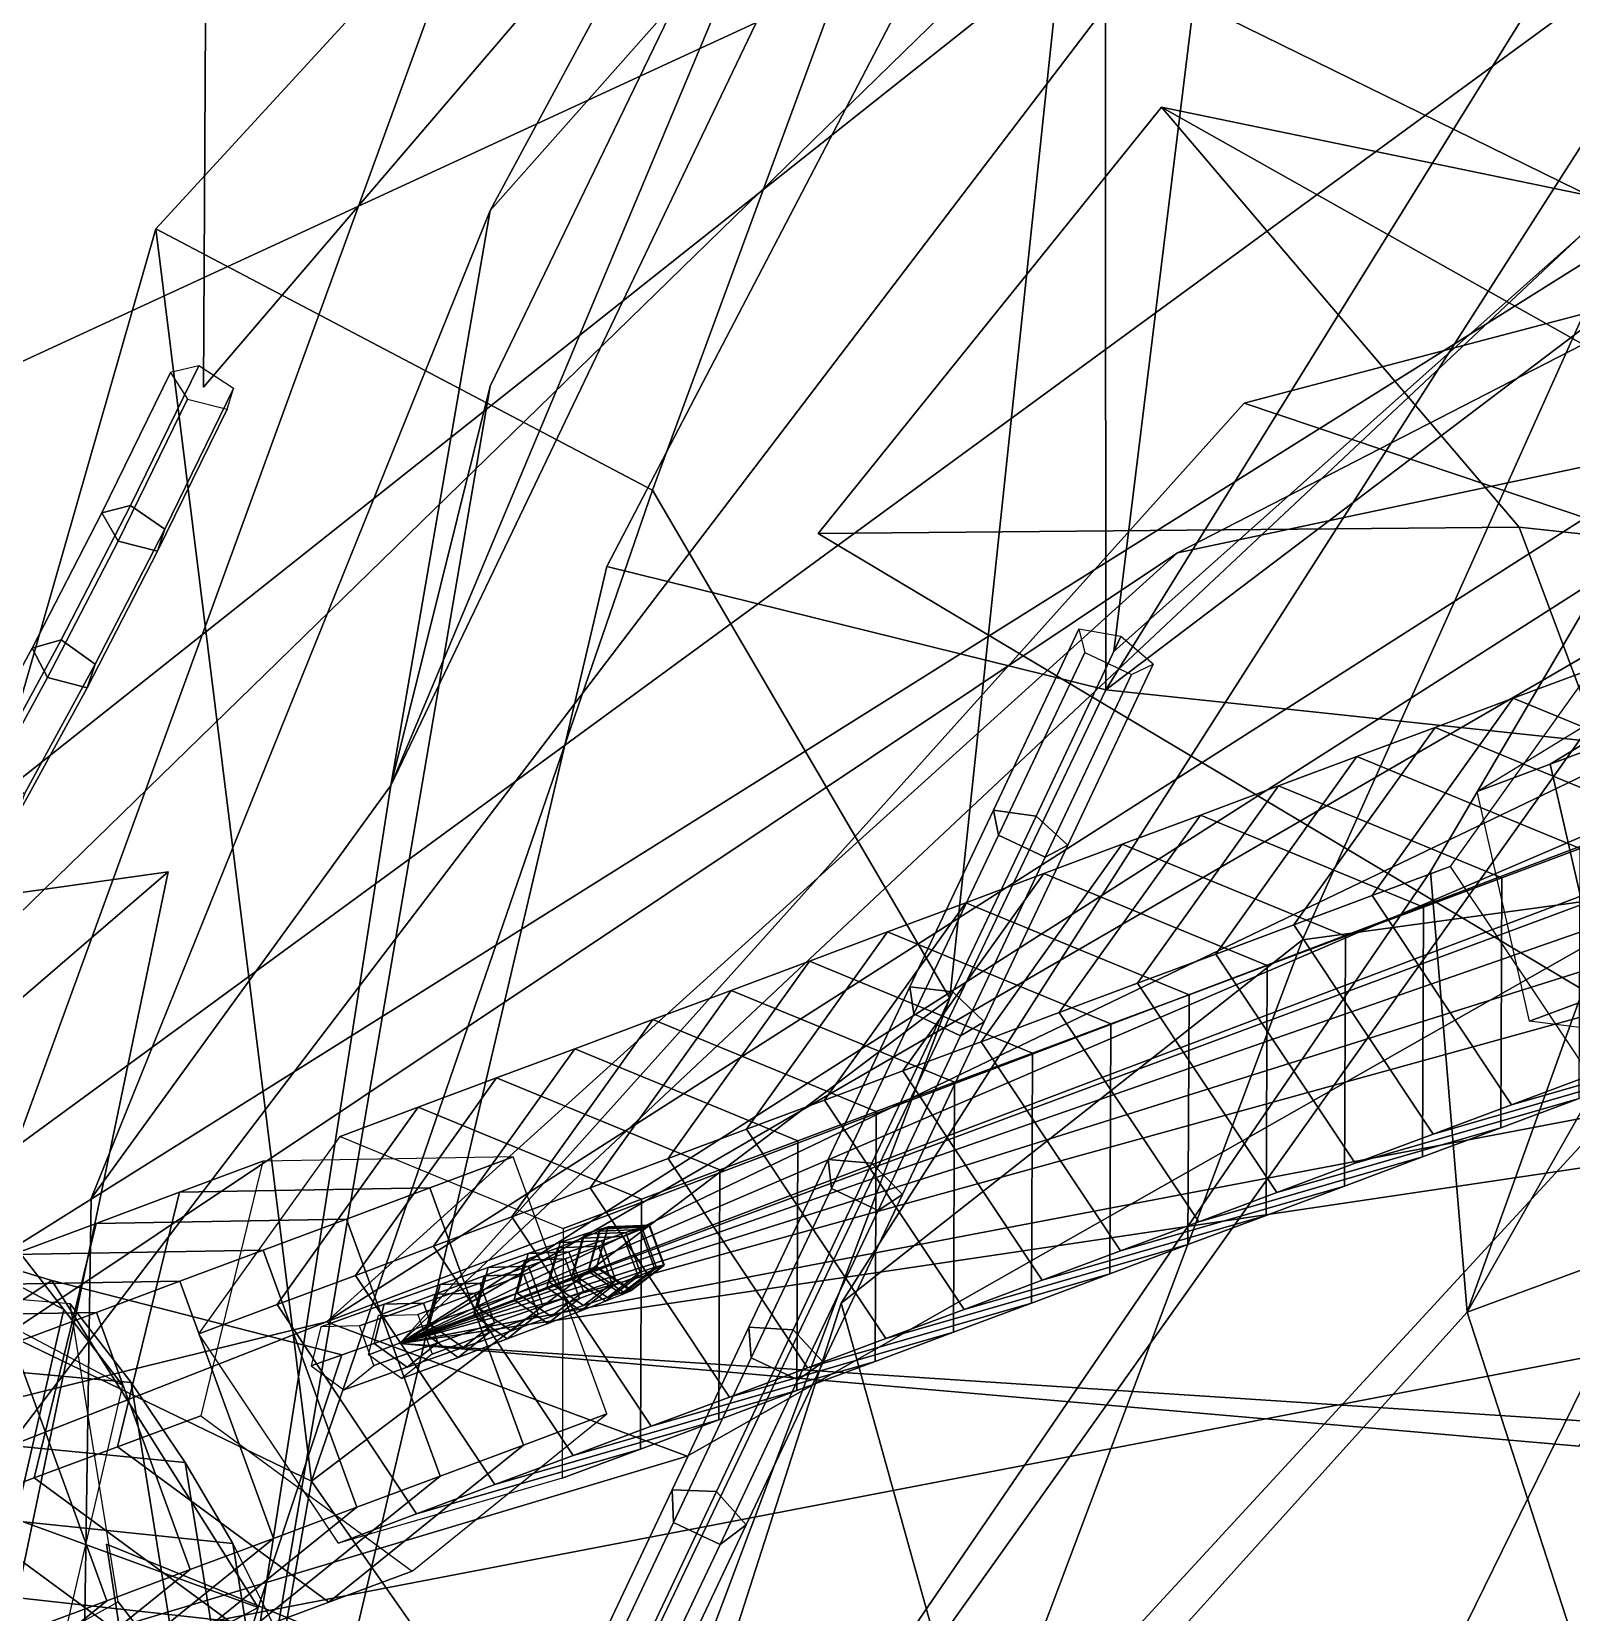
# Model space of a CAD drawing. Header units: metres. Extents: x -366 to 149, y -229 to 234.
# Drawn here: x 3.28 to 16.66, y 18.47 to 32.2 of the extents above; entities that cross this region are included whole.
import ezdxf

# ---------------------------------------------------------------- set-up
doc = ezdxf.new("R2010")
doc.units = ezdxf.units.M

msp = doc.modelspace()

# ---------------------------------------------------------------- linework, layer by layer
at = {"layer": 'coral-li_Intrnd', "color": 3}
for points in [[(18.09683, 26.8303, 522.4917), (18.7322, 27.06765, 524.113), (17.1114, 26.08007, 524.8927), (16.476, 25.8427, 523.2714)], [(17.4614, 26.593, 520.8704), (18.09683, 26.8303, 522.4917), (16.476, 25.8427, 523.2714), (15.8406, 25.6055, 521.6501)], [(16.1546, 26.4144, 519.3716), (16.8341, 26.6681, 521.1053), (15.608, 24.9534, 521.8367), (14.9286, 24.6997, 520.103)], [(18.09429, 25.6153, 518.7283), (18.7737, 25.8691, 520.462), (16.8341, 26.6681, 521.1053), (16.1546, 26.4144, 519.3716)], [(15.4752, 26.1606, 517.6379), (16.1546, 26.4144, 519.3716), (14.9286, 24.6997, 520.103), (14.2491, 24.4459, 518.3693)], [(17.4148, 25.3616, 516.9946), (18.09429, 25.6153, 518.7283), (16.1546, 26.4144, 519.3716), (15.4752, 26.1606, 517.6379)], [(14.7957, 25.9069, 515.9042), (15.4752, 26.1606, 517.6379), (14.2491, 24.4459, 518.3693), (13.5696, 24.1922, 516.6356)], [(16.7353, 25.1079, 515.2609), (17.4148, 25.3616, 516.9946), (15.4752, 26.1606, 517.6379), (14.7957, 25.9069, 515.9042)], [(16.476, 25.8427, 523.2714), (17.1114, 26.08007, 524.8927), (17.5681, 24.08288, 525.006), (16.9327, 23.8456, 523.3848)], [(14.1162, 25.6532, 514.1705), (14.7957, 25.9069, 515.9042), (13.5696, 24.1922, 516.6356), (12.8902, 23.9385, 514.9019)], [(16.05591, 24.8541, 513.5272), (16.7353, 25.1079, 515.2609), (14.7957, 25.9069, 515.9042), (14.1162, 25.6532, 514.1705)], [(15.8406, 25.6055, 521.6501), (16.476, 25.8427, 523.2714), (16.9327, 23.8456, 523.3848), (16.2973, 23.6083, 521.7635)], [(13.4368, 25.3994, 512.4368), (14.1162, 25.6532, 514.1705), (12.8902, 23.9385, 514.9019), (12.2107, 23.6847, 513.1682)], [(15.3764, 24.6004, 511.7935), (16.05591, 24.8541, 513.5272), (14.1162, 25.6532, 514.1705), (13.4368, 25.3994, 512.4368)], [(12.7573, 25.1457, 510.7031), (13.4368, 25.3994, 512.4368), (12.2107, 23.6847, 513.1682), (11.5313, 23.431, 511.4346)], [(14.6969, 24.3467, 510.0599), (15.3764, 24.6004, 511.7935), (13.4368, 25.3994, 512.4368), (12.7573, 25.1457, 510.7031)], [(12.07791, 24.8919, 508.9694), (12.7573, 25.1457, 510.7031), (11.5313, 23.431, 511.4346), (10.8518, 23.1773, 509.7009)], [(14.01752, 24.09298, 508.3262), (14.6969, 24.3467, 510.0599), (12.7573, 25.1457, 510.7031), (12.07791, 24.8919, 508.9694)], [(16.04688, 22.6837, 513.8484), (16.7263, 22.9374, 515.5822), (16.7353, 25.1079, 515.2609), (16.05591, 24.8541, 513.5272)], [(11.3984, 24.6382, 507.2357), (12.07791, 24.8919, 508.9694), (10.8518, 23.1773, 509.7009), (10.1723, 22.9235, 507.9672)], [(13.338, 23.8392, 506.5925), (14.01752, 24.09298, 508.3262), (12.07791, 24.8919, 508.9694), (11.3984, 24.6382, 507.2357)], [(14.9286, 24.6997, 520.103), (15.608, 24.9534, 521.8367), (16.8194, 23.1359, 521.628), (16.1399, 22.8822, 519.8943)], [(15.3674, 22.4299, 512.1147), (16.04688, 22.6837, 513.8484), (16.05591, 24.8541, 513.5272), (15.3764, 24.6004, 511.7935)], [(10.7189, 24.3845, 505.502), (11.3984, 24.6382, 507.2357), (10.1723, 22.9235, 507.9672), (9.4929, 22.6698, 506.2335)], [(12.6586, 23.5855, 504.8588), (13.338, 23.8392, 506.5925), (11.3984, 24.6382, 507.2357), (10.7189, 24.3845, 505.502)], [(14.2491, 24.4459, 518.3693), (14.9286, 24.6997, 520.103), (16.1399, 22.8822, 519.8943), (15.4605, 22.6285, 518.1606)], [(14.6879, 22.1762, 510.3811), (15.3674, 22.4299, 512.1147), (15.3764, 24.6004, 511.7935), (14.6969, 24.3467, 510.0599)], [(13.5696, 24.1922, 516.6356), (14.2491, 24.4459, 518.3693), (15.4605, 22.6285, 518.1606), (14.781, 22.3747, 516.4269)], [(10.03953, 24.1307, 503.7683), (10.7189, 24.3845, 505.502), (9.4929, 22.6698, 506.2335), (8.8134, 22.4161, 504.4998)], [(11.9791, 23.3317, 503.1251), (12.6586, 23.5855, 504.8588), (10.7189, 24.3845, 505.502), (10.03953, 24.1307, 503.7683)], [(14.0085, 21.9224, 508.6474), (14.6879, 22.1762, 510.3811), (14.6969, 24.3467, 510.0599), (14.01752, 24.09298, 508.3262)], [(12.8902, 23.9385, 514.9019), (13.5696, 24.1922, 516.6356), (14.781, 22.3747, 516.4269), (14.1016, 22.121, 514.6932)], [(9.36, 23.877, 502.0346), (10.03953, 24.1307, 503.7683), (8.8134, 22.4161, 504.4998), (8.134, 22.1623, 502.7661)], [(11.2996, 23.07803, 501.3914), (11.9791, 23.3317, 503.1251), (10.03953, 24.1307, 503.7683), (9.36, 23.877, 502.0346)], [(13.329, 21.6687, 506.9137), (14.0085, 21.9224, 508.6474), (14.01752, 24.09298, 508.3262), (13.338, 23.8392, 506.5925)], [(12.2107, 23.6847, 513.1682), (12.8902, 23.9385, 514.9019), (14.1016, 22.121, 514.6932), (13.4221, 21.8672, 512.9595)], [(8.6806, 23.6233, 500.3009), (9.36, 23.877, 502.0346), (8.134, 22.1623, 502.7661), (7.4545, 21.9086, 501.0323)], [(10.6202, 22.8242, 499.6577), (11.2996, 23.07803, 501.3914), (9.36, 23.877, 502.0346), (8.6806, 23.6233, 500.3009)], [(12.6495, 21.415, 505.18), (13.329, 21.6687, 506.9137), (13.338, 23.8392, 506.5925), (12.6586, 23.5855, 504.8588)], [(16.2973, 23.6083, 521.7635), (16.9327, 23.8456, 523.3848), (18.8739, 23.6009, 522.6598), (18.2385, 23.3636, 521.0385)], [(8.00114, 23.3695, 498.5672), (8.6806, 23.6233, 500.3009), (7.4545, 21.9086, 501.0323), (6.775, 21.6548, 499.2986)], [(9.9407, 22.5705, 497.924), (10.6202, 22.8242, 499.6577), (8.6806, 23.6233, 500.3009), (8.00114, 23.3695, 498.5672)], [(11.5313, 23.431, 511.4346), (12.2107, 23.6847, 513.1682), (13.4221, 21.8672, 512.9595), (12.7426, 21.6135, 511.2258)], [(16.1399, 22.8822, 519.8943), (16.8194, 23.1359, 521.628), (18.7647, 23.6986, 520.7833), (18.08526, 23.4449, 519.0496)], [(11.9701, 21.1612, 503.4463), (12.6495, 21.415, 505.18), (12.6586, 23.5855, 504.8588), (11.9791, 23.3317, 503.1251)], [(7.3216, 23.1158, 496.8335), (8.00114, 23.3695, 498.5672), (6.775, 21.6548, 499.2986), (6.09562, 21.4011, 497.5649)], [(9.2613, 22.3168, 496.1902), (9.9407, 22.5705, 497.924), (8.00114, 23.3695, 498.5672), (7.3216, 23.1158, 496.8335)], [(10.8518, 23.1773, 509.7009), (11.5313, 23.431, 511.4346), (12.7426, 21.6135, 511.2258), (12.06322, 21.3598, 509.4921)], [(15.4605, 22.6285, 518.1606), (16.1399, 22.8822, 519.8943), (18.08526, 23.4449, 519.0496), (17.4058, 23.1911, 517.3159)], [(11.2906, 20.9075, 501.7126), (11.9701, 21.1612, 503.4463), (11.9791, 23.3317, 503.1251), (11.2996, 23.07803, 501.3914)], [(6.6422, 22.8621, 495.0998), (7.3216, 23.1158, 496.8335), (6.09562, 21.4011, 497.5649), (5.4161, 21.1474, 495.8312)], [(8.5818, 22.06308, 494.4565), (9.2613, 22.3168, 496.1902), (7.3216, 23.1158, 496.8335), (6.6422, 22.8621, 495.0998)], [(10.1723, 22.9235, 507.9672), (10.8518, 23.1773, 509.7009), (12.06322, 21.3598, 509.4921), (11.3837, 21.106, 507.7584)], [(10.6112, 20.6538, 499.9789), (11.2906, 20.9075, 501.7126), (11.2996, 23.07803, 501.3914), (10.6202, 22.8242, 499.6577)], [(14.781, 22.3747, 516.4269), (15.4605, 22.6285, 518.1606), (17.4058, 23.1911, 517.3159), (16.7263, 22.9374, 515.5822)], [(3.5643, 21.1038, 246.742), (3.05746, 21.7587, 248.8698), (0.8349, 22.931, 247.9795), (1.3417, 22.2761, 245.8517)], [(14.1016, 22.121, 514.6932), (14.781, 22.3747, 516.4269), (16.7263, 22.9374, 515.5822), (16.04688, 22.6837, 513.8484)], [(5.9627, 22.6083, 493.3661), (6.6422, 22.8621, 495.0998), (5.4161, 21.1474, 495.8312), (4.7367, 20.8936, 494.0975)], [(7.9023, 21.8093, 492.7228), (8.5818, 22.06308, 494.4565), (6.6422, 22.8621, 495.0998), (5.9627, 22.6083, 493.3661)], [(9.4929, 22.6698, 506.2335), (10.1723, 22.9235, 507.9672), (11.3837, 21.106, 507.7584), (10.7043, 20.8523, 506.0247)], [(9.9317, 20.4, 498.2451), (10.6112, 20.6538, 499.9789), (10.6202, 22.8242, 499.6577), (9.9407, 22.5705, 497.924)], [(8.8134, 22.4161, 504.4998), (9.4929, 22.6698, 506.2335), (10.7043, 20.8523, 506.0247), (10.02484, 20.5986, 504.291)], [(13.4221, 21.8672, 512.9595), (14.1016, 22.121, 514.6932), (16.04688, 22.6837, 513.8484), (15.3674, 22.4299, 512.1147)], [(9.2522, 20.1463, 496.5114), (9.9317, 20.4, 498.2451), (9.9407, 22.5705, 497.924), (9.2613, 22.3168, 496.1902)], [(4.5674, 22.1229, 491.8136), (5.2913, 22.3932, 493.6607), (4.7524, 20.1824, 494.1954), (4.02858, 19.912, 492.3484)], [(6.7417, 22.1608, 490.956), (7.4655, 22.4311, 492.803), (5.2913, 22.3932, 493.6607), (4.5674, 22.1229, 491.8136)], [(7.5555, 19.9274, 490.9639), (8.2794, 20.1977, 492.8109), (7.4655, 22.4311, 492.803), (6.7417, 22.1608, 490.956)], [(8.134, 22.1623, 502.7661), (8.8134, 22.4161, 504.4998), (10.02484, 20.5986, 504.291), (9.3453, 20.3448, 502.5573)], [(12.7426, 21.6135, 511.2258), (13.4221, 21.8672, 512.9595), (15.3674, 22.4299, 512.1147), (14.6879, 22.1762, 510.3811)], [(4.07114, 20.4488, 244.6142), (3.5643, 21.1038, 246.742), (1.3417, 22.2761, 245.8517), (1.8485, 21.6211, 243.7239)], [(8.5728, 19.8926, 494.7777), (9.2522, 20.1463, 496.5114), (9.2613, 22.3168, 496.1902), (8.5818, 22.06308, 494.4565)], [(3.8435, 21.8526, 489.9666), (4.5674, 22.1229, 491.8136), (4.02858, 19.912, 492.3484), (3.3047, 19.6417, 490.5013)], [(6.01782, 21.8905, 489.1089), (6.7417, 22.1608, 490.956), (4.5674, 22.1229, 491.8136), (3.8435, 21.8526, 489.9666)], [(6.8316, 19.657, 489.1168), (7.5555, 19.9274, 490.9639), (6.7417, 22.1608, 490.956), (6.01782, 21.8905, 489.1089)], [(7.4545, 21.9086, 501.0323), (8.134, 22.1623, 502.7661), (9.3453, 20.3448, 502.5573), (8.6659, 20.09114, 500.8236)], [(12.06322, 21.3598, 509.4921), (12.7426, 21.6135, 511.2258), (14.6879, 22.1762, 510.3811), (14.0085, 21.9224, 508.6474)], [(7.8933, 19.6388, 493.044), (8.5728, 19.8926, 494.7777), (8.5818, 22.06308, 494.4565), (7.9023, 21.8093, 492.7228)], [(3.1197, 21.5823, 488.1195), (3.8435, 21.8526, 489.9666), (3.3047, 19.6417, 490.5013), (2.5808, 19.3714, 488.6543)], [(5.2939, 21.6201, 487.2619), (6.01782, 21.8905, 489.1089), (3.8435, 21.8526, 489.9666), (3.1197, 21.5823, 488.1195)], [(6.1078, 19.3867, 487.2698), (6.8316, 19.657, 489.1168), (6.01782, 21.8905, 489.1089), (5.2939, 21.6201, 487.2619)], [(6.775, 21.6548, 499.2986), (7.4545, 21.9086, 501.0323), (8.6659, 20.09114, 500.8236), (7.9864, 19.8374, 499.0899)], [(11.3837, 21.106, 507.7584), (12.06322, 21.3598, 509.4921), (14.0085, 21.9224, 508.6474), (13.329, 21.6687, 506.9137)], [(2.9816, 18.5817, 247.3795), (2.4748, 19.2367, 249.5073), (3.05746, 21.7587, 248.8698), (3.5643, 21.1038, 246.742)], [(4.57, 21.3498, 485.4148), (5.2939, 21.6201, 487.2619), (3.1197, 21.5823, 488.1195), (2.3958, 21.3119, 486.2725)], [(5.3839, 19.1164, 485.4227), (6.1078, 19.3867, 487.2698), (5.2939, 21.6201, 487.2619), (4.57, 21.3498, 485.4148)], [(6.09562, 21.4011, 497.5649), (6.775, 21.6548, 499.2986), (7.9864, 19.8374, 499.0899), (7.307, 19.5836, 497.3562)], [(10.7043, 20.8523, 506.0247), (11.3837, 21.106, 507.7584), (13.329, 21.6687, 506.9137), (12.6495, 21.415, 505.18)], [(4.1464, 20.4719, 242.0724), (3.619, 21.1543, 244.2893), (0.9939, 21.3738, 243.5965), (1.508, 20.7098, 241.4391)], [(3.8461, 21.07953, 483.5678), (4.57, 21.3498, 485.4148), (2.3958, 21.3119, 486.2725), (1.6719, 21.04165, 484.4254)], [(4.66, 18.8461, 483.5757), (5.3839, 19.1164, 485.4227), (4.57, 21.3498, 485.4148), (3.8461, 21.07953, 483.5678)], [(5.4161, 21.1474, 495.8312), (6.09562, 21.4011, 497.5649), (7.307, 19.5836, 497.3562), (6.6275, 19.3299, 495.6225)], [(10.02484, 20.5986, 504.291), (10.7043, 20.8523, 506.0247), (12.6495, 21.415, 505.18), (11.9701, 21.1612, 503.4463)], [(4.5617, 17.8839, 242.968), (4.03422, 18.5664, 245.1848), (3.619, 21.1543, 244.2893), (4.1464, 20.4719, 242.0724)], [(4.7367, 20.8936, 494.0975), (5.4161, 21.1474, 495.8312), (6.6275, 19.3299, 495.6225), (5.948, 19.07619, 493.8888)], [(9.3453, 20.3448, 502.5573), (10.02484, 20.5986, 504.291), (11.9701, 21.1612, 503.4463), (11.2906, 20.9075, 501.7126)], [(3.1223, 20.8092, 481.7207), (3.8461, 21.07953, 483.5678), (1.6719, 21.04165, 484.4254), (0.948, 20.7713, 482.5784)], [(3.4885, 17.9268, 245.2517), (2.9816, 18.5817, 247.3795), (3.5643, 21.1038, 246.742), (4.07114, 20.4488, 244.6142)], [(3.9361, 18.5757, 481.7286), (4.66, 18.8461, 483.5757), (3.8461, 21.07953, 483.5678), (3.1223, 20.8092, 481.7207)], [(8.6659, 20.09114, 500.8236), (9.3453, 20.3448, 502.5573), (11.2906, 20.9075, 501.7126), (10.6112, 20.6538, 499.9789)], [(3.2122, 18.3054, 479.8816), (3.9361, 18.5757, 481.7286), (3.1223, 20.8092, 481.7207), (2.3984, 20.5388, 479.8737)], [(4.6175, 19.7773, 239.8466), (4.1464, 20.4719, 242.0724), (1.508, 20.7098, 241.4391), (1.9672, 20.03401, 239.273)], [(7.9864, 19.8374, 499.0899), (8.6659, 20.09114, 500.8236), (10.6112, 20.6538, 499.9789), (9.9317, 20.4, 498.2451)], [(5.0328, 17.1893, 240.7422), (4.5617, 17.8839, 242.968), (4.1464, 20.4719, 242.0724), (4.6175, 19.7773, 239.8466)], [(7.307, 19.5836, 497.3562), (7.9864, 19.8374, 499.0899), (9.9317, 20.4, 498.2451), (9.2522, 20.1463, 496.5114)], [(5.8647, 18.5629, 491.8262), (6.5886, 18.8332, 493.6733), (8.2794, 20.1977, 492.8109), (7.5555, 19.9274, 490.9639)], [(4.02858, 19.912, 492.3484), (4.7524, 20.1824, 494.1954), (6.5886, 18.8332, 493.6733), (5.8647, 18.5629, 491.8262)], [(6.6275, 19.3299, 495.6225), (7.307, 19.5836, 497.3562), (9.2522, 20.1463, 496.5114), (8.5728, 19.8926, 494.7777)], [(5.03198, 19.07097, 237.6133), (4.6175, 19.7773, 239.8466), (1.9672, 20.03401, 239.273), (2.3713, 19.3467, 237.0996)], [(3.3047, 19.6417, 490.5013), (4.02858, 19.912, 492.3484), (5.8647, 18.5629, 491.8262), (5.1408, 18.2926, 489.9792)], [(5.1408, 18.2926, 489.9792), (5.8647, 18.5629, 491.8262), (7.5555, 19.9274, 490.9639), (6.8316, 19.657, 489.1168)], [(5.4472, 16.4829, 238.5088), (5.0328, 17.1893, 240.7422), (4.6175, 19.7773, 239.8466), (5.03198, 19.07097, 237.6133)], [(5.948, 19.07619, 493.8888), (6.6275, 19.3299, 495.6225), (8.5728, 19.8926, 494.7777), (7.8933, 19.6388, 493.044)], [(2.5808, 19.3714, 488.6543), (3.3047, 19.6417, 490.5013), (5.1408, 18.2926, 489.9792), (4.4169, 18.02229, 488.1321)], [(4.4169, 18.02229, 488.1321), (5.1408, 18.2926, 489.9792), (6.8316, 19.657, 489.1168), (6.1078, 19.3867, 487.2698)], [(1.8569, 19.1011, 486.8073), (2.5808, 19.3714, 488.6543), (4.4169, 18.02229, 488.1321), (3.6931, 17.7519, 486.2851)], [(3.6931, 17.7519, 486.2851), (4.4169, 18.02229, 488.1321), (6.1078, 19.3867, 487.2698), (5.3839, 19.1164, 485.4227)], [(5.3894, 18.3533, 235.3737), (5.03198, 19.07097, 237.6133), (2.3713, 19.3467, 237.0996), (2.7199, 18.6485, 234.92)], [(1.133, 18.8307, 484.9602), (1.8569, 19.1011, 486.8073), (3.6931, 17.7519, 486.2851), (2.9692, 17.4816, 484.438)], [(2.9692, 17.4816, 484.438), (3.6931, 17.7519, 486.2851), (5.3839, 19.1164, 485.4227), (4.66, 18.8461, 483.5757)], [(5.8046, 15.7653, 236.2692), (5.4472, 16.4829, 238.5088), (5.03198, 19.07097, 237.6133), (5.3894, 18.3533, 235.3737)], [(2.2453, 17.2113, 482.591), (2.9692, 17.4816, 484.438), (4.66, 18.8461, 483.5757), (3.9361, 18.5757, 481.7286)], [(0.9004, 17.5168, 244.7614), (0.3935, 18.1718, 246.8892), (2.9816, 18.5817, 247.3795), (3.4885, 17.9268, 245.2517)], [(1.5214, 16.9409, 480.744), (2.2453, 17.2113, 482.591), (3.9361, 18.5757, 481.7286), (3.2122, 18.3054, 479.8816)], [(2.1699, 16.5846, 242.8665), (1.6557, 17.2487, 245.0239), (4.03422, 18.5664, 245.1848), (4.5617, 17.8839, 242.968)], [(5.6897, 17.6248, 233.1292), (5.3894, 18.3533, 235.3737), (2.7199, 18.6485, 234.92), (3.01295, 17.9396, 232.7357)]]:
    msp.add_3dface(points, dxfattribs=at)
at = {"layer": 'coral-li_Leaf', "color": 3}
for points in [[(17.01823, 30.68, 230.7336), (18.6209, 34.7385, 230.2398), (13.3791, 32.4639, 231.3834)], [(17.01823, 30.68, 230.7336), (13.3791, 32.4639, 231.3834), (18.6209, 34.7385, 230.2398)], [(7.8015, 32.6578, 484.2058), (4.7968, 32.833, 485.8616), (4.7761, 29.1164, 482.5389)], [(7.8015, 32.6578, 484.2058), (4.7761, 29.1164, 482.5389), (4.7968, 32.833, 485.8616)], [(17.01823, 30.68, 230.7336), (13.3791, 32.4639, 231.3834), (12.685, 26.8203, 229.6085)], [(17.01823, 30.68, 230.7336), (12.685, 26.8203, 229.6085), (13.3791, 32.4639, 231.3834)], [(-0.4799, 22.5474, 520.8789), (1.3263, 19.9458, 524.1475), (3.4581, 21.3577, 521.613)], [(-0.4799, 22.5474, 520.8789), (3.4581, 21.3577, 521.613), (1.3263, 19.9458, 524.1475)], [(3.4581, 21.3577, 521.613), (1.3263, 19.9458, 524.1475), (5.2503, 18.5176, 521.8265)], [(3.4581, 21.3577, 521.613), (5.2503, 18.5176, 521.8265), (1.3263, 19.9458, 524.1475)], [(3.4581, 21.3577, 521.613), (5.2503, 18.5176, 521.8265), (5.979, 20.7119, 517.5249)], [(3.4581, 21.3577, 521.613), (5.979, 20.7119, 517.5249), (5.2503, 18.5176, 521.8265)], [(5.2503, 18.5176, 521.8265), (1.3263, 19.9458, 524.1475), (2.3867, 17.0008, 523.9753)], [(5.2503, 18.5176, 521.8265), (2.3867, 17.0008, 523.9753), (1.3263, 19.9458, 524.1475)], [(8.964, 17.02154, 216.9591), (3.9324, 19.06609, 213.7341), (4.9587, 12.426, 215.1765)], [(8.964, 17.02154, 216.9591), (4.9587, 12.426, 215.1765), (3.9324, 19.06609, 213.7341)], [(2.3867, 17.0008, 523.9753), (4.02413, 14.5052, 521.5168), (5.2503, 18.5176, 521.8265)], [(2.3867, 17.0008, 523.9753), (5.2503, 18.5176, 521.8265), (4.02413, 14.5052, 521.5168)]]:
    msp.add_3dface(points, dxfattribs=at)
at = {"layer": 'coral-li_Mrstm', "color": 3}
for points in [[(1.1791, 30.8131, 491.4109), (8.8352, 48.7306, 519.4472), (1.4807, 35.8318, 490.452)], [(1.1791, 30.8131, 491.4109), (1.4807, 35.8318, 490.452), (8.8352, 48.7306, 519.4472)], [(10.5949, 34.4071, 267.6797), (15.9258, 46.7023, 297.3714), (7.2679, 30.6515, 268.6921)], [(10.5949, 34.4071, 267.6797), (7.2679, 30.6515, 268.6921), (15.9258, 46.7023, 297.3714)], [(4.361, 30.4899, 268.7748), (12.9635, 39.8492, 300.4621), (8.6763, 28.2225, 270.3353)], [(4.361, 30.4899, 268.7748), (8.6763, 28.2225, 270.3353), (12.9635, 39.8492, 300.4621)], [(8.6763, 28.2225, 270.3353), (12.9635, 39.8492, 300.4621), (11.2605, 23.8094, 270.547)], [(8.6763, 28.2225, 270.3353), (11.2605, 23.8094, 270.547), (12.9635, 39.8492, 300.4621)], [(13.2377, 27.6773, 487.1439), (35.4451, 39.09365, 510.4288), (17.8272, 28.6492, 485.0968)], [(13.2377, 27.6773, 487.1439), (17.8272, 28.6492, 485.0968), (35.4451, 39.09365, 510.4288)], [(3.3105, 36.266, 282.8004), (0.271, 38.8456, 280.6985), (2.02749, 19.4655, 244.4301)], [(3.3105, 36.266, 282.8004), (2.02749, 19.4655, 244.4301), (0.271, 38.8456, 280.6985)], [(7.2681, 29.1253, 244.1324), (11.7051, 38.3014, 264.5492), (6.4044, 25.656, 247.0327)], [(7.2681, 29.1253, 244.1324), (6.4044, 25.656, 247.0327), (11.7051, 38.3014, 264.5492)], [(11.7051, 38.3014, 264.5492), (10.5949, 34.4071, 267.6797), (6.4044, 25.656, 247.0327)], [(11.7051, 38.3014, 264.5492), (6.4044, 25.656, 247.0327), (10.5949, 34.4071, 267.6797)], [(1.7129, 33.2176, 501.6854), (5.1148, 37.4087, 523.2653), (-0.6019, 29.4776, 502.6676)], [(1.7129, 33.2176, 501.6854), (-0.6019, 29.4776, 502.6676), (5.1148, 37.4087, 523.2653)], [(2.02749, 19.4655, 244.4301), (7.3848, 34.1532, 282.4385), (3.3105, 36.266, 282.8004)], [(2.02749, 19.4655, 244.4301), (3.3105, 36.266, 282.8004), (7.3848, 34.1532, 282.4385)], [(12.6142, 26.4876, 245.6216), (12.6096, 35.857, 265.7969), (8.28, 27.559, 245.0063)], [(12.6142, 26.4876, 245.6216), (8.28, 27.559, 245.0063), (12.6096, 35.857, 265.7969)], [(12.6142, 26.4876, 245.6216), (17.3824, 34.1748, 266.5646), (12.6096, 35.857, 265.7969)], [(12.6142, 26.4876, 245.6216), (12.6096, 35.857, 265.7969), (17.3824, 34.1748, 266.5646)], [(10.3157, 21.1611, 271.2133), (19.02161, 34.7742, 301.2896), (14.3242, 24.3167, 270.7975)], [(10.3157, 21.1611, 271.2133), (14.3242, 24.3167, 270.7975), (19.02161, 34.7742, 301.2896)], [(14.3242, 24.3167, 270.7975), (19.02161, 34.7742, 301.2896), (18.9738, 24.9509, 268.7536)], [(14.3242, 24.3167, 270.7975), (18.9738, 24.9509, 268.7536), (19.02161, 34.7742, 301.2896)], [(-4.4412, 25.8139, 456.0001), (14.1003, 34.3747, 483.3608), (-0.1151, 23.09576, 456.3073)], [(-4.4412, 25.8139, 456.0001), (-0.1151, 23.09576, 456.3073), (14.1003, 34.3747, 483.3608)], [(-0.1151, 23.09576, 456.3073), (14.1003, 34.3747, 483.3608), (1.9459, 18.4266, 455.9196)], [(-0.1151, 23.09576, 456.3073), (1.9459, 18.4266, 455.9196), (14.1003, 34.3747, 483.3608)], [(6.4044, 25.656, 247.0327), (10.5949, 34.4071, 267.6797), (7.2679, 30.6515, 268.6921)], [(6.4044, 25.656, 247.0327), (7.2679, 30.6515, 268.6921), (10.5949, 34.4071, 267.6797)], [(21.283, 30.2529, 531.4777), (20.8648, 34.3058, 529.5516), (6.4827, 20.8101, 493.4254)], [(21.283, 30.2529, 531.4777), (6.4827, 20.8101, 493.4254), (20.8648, 34.3058, 529.5516)], [(22.0222, 33.6123, 264.4778), (17.3824, 34.1748, 266.5646), (12.6142, 26.4876, 245.6216)], [(22.0222, 33.6123, 264.4778), (12.6142, 26.4876, 245.6216), (17.3824, 34.1748, 266.5646)], [(16.6746, 32.4176, 495.9388), (12.4383, 33.569, 496.9581), (-5.09934, 16.485, 463.8727)], [(16.6746, 32.4176, 495.9388), (-5.09934, 16.485, 463.8727), (12.4383, 33.569, 496.9581)], [(16.731, 26.04989, 243.6081), (22.0222, 33.6123, 264.4778), (12.6142, 26.4876, 245.6216)], [(16.731, 26.04989, 243.6081), (12.6142, 26.4876, 245.6216), (22.0222, 33.6123, 264.4778)], [(-5.09934, 16.485, 463.8727), (19.8133, 32.1062, 492.5852), (16.6746, 32.4176, 495.9388)], [(-5.09934, 16.485, 463.8727), (16.6746, 32.4176, 495.9388), (19.8133, 32.1062, 492.5852)], [(15.7551, 21.08171, 247.0896), (19.8028, 32.354, 265.8347), (15.4357, 24.9089, 244.7314)], [(15.7551, 21.08171, 247.0896), (15.4357, 24.9089, 244.7314), (19.8028, 32.354, 265.8347)], [(15.7551, 21.08171, 247.0896), (19.674, 27.9744, 268.4805), (19.8028, 32.354, 265.8347)], [(15.7551, 21.08171, 247.0896), (19.8028, 32.354, 265.8347), (19.674, 27.9744, 268.4805)], [(13.1001, 31.5467, 632.6324), (10.1174, 27.8449, 666.442), (16.2052, 27.9013, 634.4401)], [(13.1001, 31.5467, 632.6324), (16.2052, 27.9013, 634.4401), (10.1174, 27.8449, 666.442)], [(17.5498, 30.6271, 610.2698), (13.1001, 31.5467, 632.6324), (20.3839, 27.4479, 612.0175)], [(17.5498, 30.6271, 610.2698), (20.3839, 27.4479, 612.0175), (13.1001, 31.5467, 632.6324)], [(13.1001, 31.5467, 632.6324), (16.2052, 27.9013, 634.4401), (20.3839, 27.4479, 612.0175)], [(13.1001, 31.5467, 632.6324), (20.3839, 27.4479, 612.0175), (16.2052, 27.9013, 634.4401)], [(6.4044, 25.656, 247.0327), (7.2679, 30.6515, 268.6921), (3.801, 22.07028, 247.8548)], [(6.4044, 25.656, 247.0327), (3.801, 22.07028, 247.8548), (7.2679, 30.6515, 268.6921)], [(1.7833, 21.5115, 247.9547), (4.361, 30.4899, 268.7748), (5.7153, 19.6151, 249.4167)], [(1.7833, 21.5115, 247.9547), (5.7153, 19.6151, 249.4167), (4.361, 30.4899, 268.7748)], [(4.361, 30.4899, 268.7748), (8.6763, 28.2225, 270.3353), (5.7153, 19.6151, 249.4167)], [(4.361, 30.4899, 268.7748), (5.7153, 19.6151, 249.4167), (8.6763, 28.2225, 270.3353)], [(18.08709, 27.5401, 533.1273), (19.4488, 30.4588, 555.1376), (13.8161, 28.9785, 533.0938)], [(18.08709, 27.5401, 533.1273), (13.8161, 28.9785, 533.0938), (19.4488, 30.4588, 555.1376)], [(6.4827, 20.8101, 493.4254), (22.6323, 25.8929, 530.8745), (21.283, 30.2529, 531.4777)], [(6.4827, 20.8101, 493.4254), (21.283, 30.2529, 531.4777), (22.6323, 25.8929, 530.8745)], [(3.5806, 7.5706, 209.3348), (7.2681, 29.1253, 244.1324), (6.4044, 25.656, 247.0327)], [(3.5806, 7.5706, 209.3348), (6.4044, 25.656, 247.0327), (7.2681, 29.1253, 244.1324)], [(18.08709, 27.5401, 533.1273), (13.8161, 28.9785, 533.0938), (6.4827, 20.8101, 493.4254)], [(18.08709, 27.5401, 533.1273), (6.4827, 20.8101, 493.4254), (13.8161, 28.9785, 533.0938)], [(13.2377, 27.6773, 487.1439), (17.8272, 28.6492, 485.0968), (5.845, 20.9982, 467.255)], [(13.2377, 27.6773, 487.1439), (5.845, 20.9982, 467.255), (17.8272, 28.6492, 485.0968)], [(5.845, 20.9982, 467.255), (17.8272, 28.6492, 485.0968), (21.4677, 26.921, 481.9411)], [(5.845, 20.9982, 467.255), (21.4677, 26.921, 481.9411), (17.8272, 28.6492, 485.0968)], [(24.9064, 27.6497, 530.4386), (28.2576, 28.3966, 527.5191), (6.4827, 20.8101, 493.4254)], [(24.9064, 27.6497, 530.4386), (6.4827, 20.8101, 493.4254), (28.2576, 28.3966, 527.5191)], [(5.7153, 19.6151, 249.4167), (8.6763, 28.2225, 270.3353), (11.2605, 23.8094, 270.547)], [(5.7153, 19.6151, 249.4167), (11.2605, 23.8094, 270.547), (8.6763, 28.2225, 270.3353)], [(16.2052, 27.9013, 634.4401), (10.1174, 27.8449, 666.442), (17.9782, 23.1553, 633.7112)], [(16.2052, 27.9013, 634.4401), (17.9782, 23.1553, 633.7112), (10.1174, 27.8449, 666.442)], [(21.1684, 23.07982, 268.5729), (19.674, 27.9744, 268.4805), (15.7551, 21.08171, 247.0896)], [(21.1684, 23.07982, 268.5729), (15.7551, 21.08171, 247.0896), (19.674, 27.9744, 268.4805)], [(20.3839, 27.4479, 612.0175), (16.2052, 27.9013, 634.4401), (17.9782, 23.1553, 633.7112)], [(20.3839, 27.4479, 612.0175), (17.9782, 23.1553, 633.7112), (16.2052, 27.9013, 634.4401)], [(1.7127, 19.9843, 469.0131), (13.2377, 27.6773, 487.1439), (5.845, 20.9982, 467.255)], [(1.7127, 19.9843, 469.0131), (5.845, 20.9982, 467.255), (13.2377, 27.6773, 487.1439)], [(6.4827, 20.8101, 493.4254), (21.3584, 24.9211, 531.5159), (24.9064, 27.6497, 530.4386)], [(6.4827, 20.8101, 493.4254), (24.9064, 27.6497, 530.4386), (21.3584, 24.9211, 531.5159)], [(12.6142, 26.4876, 245.6216), (8.28, 27.559, 245.0063), (3.5806, 7.5706, 209.3348)], [(12.6142, 26.4876, 245.6216), (3.5806, 7.5706, 209.3348), (8.28, 27.559, 245.0063)], [(6.4827, 20.8101, 493.4254), (22.08912, 27.5006, 530.8521), (18.08709, 27.5401, 533.1273)], [(6.4827, 20.8101, 493.4254), (18.08709, 27.5401, 533.1273), (22.08912, 27.5006, 530.8521)], [(6.4827, 20.8101, 493.4254), (20.5075, 27.5367, 531.4666), (19.6723, 23.3233, 533.1231)], [(6.4827, 20.8101, 493.4254), (19.6723, 23.3233, 533.1231), (20.5075, 27.5367, 531.4666)], [(5.845, 20.9982, 467.255), (21.4677, 26.921, 481.9411), (8.9778, 19.8295, 464.2333)], [(5.845, 20.9982, 467.255), (8.9778, 19.8295, 464.2333), (21.4677, 26.921, 481.9411)], [(3.5806, 7.5706, 209.3348), (16.731, 26.04989, 243.6081), (12.6142, 26.4876, 245.6216)], [(3.5806, 7.5706, 209.3348), (12.6142, 26.4876, 245.6216), (16.731, 26.04989, 243.6081)], [(6.4827, 20.8101, 493.4254), (20.05853, 25.9517, 531.8746), (23.8628, 23.3907, 531.4709)], [(6.4827, 20.8101, 493.4254), (23.8628, 23.3907, 531.4709), (20.05853, 25.9517, 531.8746)], [(6.4044, 25.656, 247.0327), (3.801, 22.07028, 247.8548), (3.5806, 7.5706, 209.3348)], [(6.4044, 25.656, 247.0327), (3.5806, 7.5706, 209.3348), (3.801, 22.07028, 247.8548)], [(-4.2297, 23.6816, 527.1694), (4.4687, 24.9072, 560.1621), (0.1371, 21.176, 528.0918)], [(-4.2297, 23.6816, 527.1694), (0.1371, 21.176, 528.0918), (4.4687, 24.9072, 560.1621)], [(0.1371, 21.176, 528.0918), (4.4687, 24.9072, 560.1621), (2.7996, 16.902, 527.1739)], [(0.1371, 21.176, 528.0918), (2.7996, 16.902, 527.1739), (4.4687, 24.9072, 560.1621)], [(15.7551, 21.08171, 247.0896), (15.4357, 24.9089, 244.7314), (3.5806, 7.5706, 209.3348)], [(15.7551, 21.08171, 247.0896), (3.5806, 7.5706, 209.3348), (15.4357, 24.9089, 244.7314)], [(11.5158, 16.8586, 249.4216), (14.3242, 24.3167, 270.7975), (18.9738, 24.9509, 268.7536)], [(11.5158, 16.8586, 249.4216), (18.9738, 24.9509, 268.7536), (14.3242, 24.3167, 270.7975)], [(11.5158, 16.8586, 249.4216), (18.9738, 24.9509, 268.7536), (15.4459, 17.7576, 247.4073)], [(11.5158, 16.8586, 249.4216), (15.4459, 17.7576, 247.4073), (18.9738, 24.9509, 268.7536)], [(10.3157, 21.1611, 271.2133), (14.3242, 24.3167, 270.7975), (11.5158, 16.8586, 249.4216)], [(10.3157, 21.1611, 271.2133), (11.5158, 16.8586, 249.4216), (14.3242, 24.3167, 270.7975)], [(5.7153, 19.6151, 249.4167), (11.2605, 23.8094, 270.547), (8.2966, 15.9212, 249.3611)], [(5.7153, 19.6151, 249.4167), (8.2966, 15.9212, 249.3611), (11.2605, 23.8094, 270.547)], [(23.8628, 23.3907, 531.4709), (25.5998, 19.5593, 529.8541), (6.4827, 20.8101, 493.4254)], [(23.8628, 23.3907, 531.4709), (6.4827, 20.8101, 493.4254), (25.5998, 19.5593, 529.8541)], [(19.6723, 23.3233, 533.1231), (16.7257, 19.9169, 533.2797), (6.4827, 20.8101, 493.4254)], [(19.6723, 23.3233, 533.1231), (6.4827, 20.8101, 493.4254), (16.7257, 19.9169, 533.2797)], [(17.1736, 16.7023, 247.0298), (21.1684, 23.07982, 268.5729), (15.7551, 21.08171, 247.0896)], [(17.1736, 16.7023, 247.0298), (15.7551, 21.08171, 247.0896), (21.1684, 23.07982, 268.5729)], [(21.4038, 17.08793, 496.3289), (20.8447, 21.4695, 495.4343), (-5.09934, 16.485, 463.8727)], [(21.4038, 17.08793, 496.3289), (-5.09934, 16.485, 463.8727), (20.8447, 21.4695, 495.4343)], [(3.5806, 7.5706, 209.3348), (1.7833, 21.5115, 247.9547), (5.7153, 19.6151, 249.4167)], [(3.5806, 7.5706, 209.3348), (5.7153, 19.6151, 249.4167), (1.7833, 21.5115, 247.9547)], [(7.9884, 13.9135, 249.7008), (10.3157, 21.1611, 271.2133), (11.5158, 16.8586, 249.4216)], [(7.9884, 13.9135, 249.7008), (11.5158, 16.8586, 249.4216), (10.3157, 21.1611, 271.2133)], [(3.5806, 7.5706, 209.3348), (17.1736, 16.7023, 247.0298), (15.7551, 21.08171, 247.0896)], [(3.5806, 7.5706, 209.3348), (15.7551, 21.08171, 247.0896), (17.1736, 16.7023, 247.0298)], [(-17.06727, 12.01573, 433.3356), (1.7127, 19.9843, 469.0131), (5.845, 20.9982, 467.255)], [(-17.06727, 12.01573, 433.3356), (5.845, 20.9982, 467.255), (1.7127, 19.9843, 469.0131)], [(5.845, 20.9982, 467.255), (8.9778, 19.8295, 464.2333), (-17.06727, 12.01573, 433.3356)], [(5.845, 20.9982, 467.255), (-17.06727, 12.01573, 433.3356), (8.9778, 19.8295, 464.2333)], [(5.7153, 19.6151, 249.4167), (8.2966, 15.9212, 249.3611), (3.5806, 7.5706, 209.3348)], [(5.7153, 19.6151, 249.4167), (3.5806, 7.5706, 209.3348), (8.2966, 15.9212, 249.3611)]]:
    msp.add_3dface(points, dxfattribs=at)
at = {"layer": 'coral-li_Petiole', "color": 3}
for points in [[(4.1421, 28.08761, 481.4998), (4.7346, 29.3001, 482.2876), (4.49, 29.2446, 482.5568), (3.8935, 28.02412, 481.7635)], [(4.4397, 27.8828, 481.5701), (5.03625, 29.1034, 482.3634), (4.7346, 29.3001, 482.2876), (4.1421, 28.08761, 481.4998)], [(3.8935, 28.02412, 481.7635), (4.49, 29.2446, 482.5568), (4.6381, 29.0132, 482.8015), (4.03504, 27.7795, 481.9991)], [(4.03504, 27.7795, 481.9991), (4.6381, 29.0132, 482.8015), (4.9808, 28.9245, 482.6801), (4.3777, 27.6909, 481.8778)], [(4.3777, 27.6909, 481.8778), (4.9808, 28.9245, 482.6801), (5.03625, 29.1034, 482.3634), (4.4397, 27.8828, 481.5701)], [(3.5402, 26.9214, 480.6516), (4.1421, 28.08761, 481.4998), (3.8935, 28.02412, 481.7635), (3.2875, 26.8501, 480.9093)], [(3.2875, 26.8501, 480.9093), (3.8935, 28.02412, 481.7635), (4.03504, 27.7795, 481.9991), (3.4223, 26.593, 481.1353)], [(3.8337, 26.7089, 480.7159), (4.4397, 27.8828, 481.5701), (4.1421, 28.08761, 481.4998), (3.5402, 26.9214, 480.6516)], [(3.765, 26.5044, 481.014), (4.3777, 27.6909, 481.8778), (4.4397, 27.8828, 481.5701), (3.8337, 26.7089, 480.7159)], [(3.4223, 26.593, 481.1353), (4.03504, 27.7795, 481.9991), (4.3777, 27.6909, 481.8778), (3.765, 26.5044, 481.014)], [(2.9304, 25.8043, 479.745), (3.5402, 26.9214, 480.6516), (3.2875, 26.8501, 480.9093), (2.6734, 25.7256, 479.9964)], [(3.2197, 25.5844, 479.803), (3.8337, 26.7089, 480.7159), (3.5402, 26.9214, 480.6516), (2.9304, 25.8043, 479.745)], [(12.00887, 25.3906, 228.5477), (12.7464, 26.9501, 229.2618), (12.3822, 27.0134, 229.4998), (11.6396, 25.4434, 228.7805)], [(11.6396, 25.4434, 228.7805), (12.3822, 27.0134, 229.4998), (12.4336, 26.8116, 229.887), (11.6831, 25.2246, 229.1594)], [(12.2839, 25.1387, 228.7805), (13.02644, 26.7087, 229.4998), (12.7464, 26.9501, 229.2618), (12.00887, 25.3906, 228.5477)], [(2.6734, 25.7256, 479.9964), (3.2875, 26.8501, 480.9093), (3.4223, 26.593, 481.1353), (2.8015, 25.4565, 480.2121)], [(11.6831, 25.2246, 229.1594), (12.4336, 26.8116, 229.887), (12.8378, 26.6204, 229.887), (12.08726, 25.03352, 229.1594)], [(3.1442, 25.3678, 480.0907), (3.765, 26.5044, 481.014), (3.8337, 26.7089, 480.7159), (3.2197, 25.5844, 479.803)], [(12.08726, 25.03352, 229.1594), (12.8378, 26.6204, 229.887), (13.02644, 26.7087, 229.4998), (12.2839, 25.1387, 228.7805)], [(2.8015, 25.4565, 480.2121), (3.4223, 26.593, 481.1353), (3.765, 26.5044, 481.014), (3.1442, 25.3678, 480.0907)], [(11.2871, 23.8646, 227.7498), (12.00887, 25.3906, 228.5477), (11.6396, 25.4434, 228.7805), (10.9131, 23.9072, 227.977)], [(10.9131, 23.9072, 227.977), (11.6396, 25.4434, 228.7805), (11.6831, 25.2246, 229.1594), (10.9486, 23.6718, 228.3466)], [(11.5573, 23.6025, 227.977), (12.2839, 25.1387, 228.7805), (12.00887, 25.3906, 228.5477), (11.2871, 23.8646, 227.7498)], [(10.9486, 23.6718, 228.3466), (11.6831, 25.2246, 229.1594), (12.08726, 25.03352, 229.1594), (11.3528, 23.4807, 228.3466)], [(11.3528, 23.4807, 228.3466), (12.08726, 25.03352, 229.1594), (12.2839, 25.1387, 228.7805), (11.5573, 23.6025, 227.977)], [(10.583, 22.3759, 226.8701), (11.2871, 23.8646, 227.7498), (10.9131, 23.9072, 227.977), (10.2043, 22.4085, 227.091)], [(10.2043, 22.4085, 227.091), (10.9131, 23.9072, 227.977), (10.9486, 23.6718, 228.3466), (10.2322, 22.157, 227.4505)], [(10.8485, 22.1039, 227.091), (11.5573, 23.6025, 227.977), (11.2871, 23.8646, 227.7498), (10.583, 22.3759, 226.8701)], [(10.2322, 22.157, 227.4505), (10.9486, 23.6718, 228.3466), (11.3528, 23.4807, 228.3466), (10.6363, 21.9658, 227.4505)], [(10.6363, 21.9658, 227.4505), (11.3528, 23.4807, 228.3466), (11.5573, 23.6025, 227.977), (10.8485, 22.1039, 227.091)], [(9.8982, 20.928, 225.9106), (10.583, 22.3759, 226.8701), (10.2043, 22.4085, 227.091), (9.5149, 20.951, 226.1248)], [(9.5149, 20.951, 226.1248), (10.2043, 22.4085, 227.091), (10.2322, 22.157, 227.4505), (9.5354, 20.6837, 226.4732)], [(10.1591, 20.6463, 226.1248), (10.8485, 22.1039, 227.091), (10.583, 22.3759, 226.8701), (9.8982, 20.928, 225.9106)], [(9.5354, 20.6837, 226.4732), (10.2322, 22.157, 227.4505), (10.6363, 21.9658, 227.4505), (9.9395, 20.4926, 226.4732)], [(9.9395, 20.4926, 226.4732), (10.6363, 21.9658, 227.4505), (10.8485, 22.1039, 227.091), (10.1591, 20.6463, 226.1248)], [(8.5731, 21.7988, 502.4104), (8.6485, 21.8318, 503.9661), (8.2888, 21.8166, 503.9838), (8.2146, 21.7841, 502.4449)], [(8.6522, 21.8386, 505.5241), (8.584, 21.8193, 507.0804), (8.2242, 21.804, 507.0644), (8.2921, 21.8233, 505.5249)], [(8.6485, 21.8318, 503.9661), (8.6522, 21.8386, 505.5241), (8.2921, 21.8233, 505.5249), (8.2888, 21.8166, 503.9838)], [(8.6986, 21.4544, 502.4116), (8.774, 21.4874, 503.9673), (8.6485, 21.8318, 503.9661), (8.5731, 21.7988, 502.4104)], [(8.7777, 21.4942, 505.5253), (8.7095, 21.4749, 507.0816), (8.584, 21.8193, 507.0804), (8.6522, 21.8386, 505.5241)], [(8.774, 21.4874, 503.9673), (8.7777, 21.4942, 505.5253), (8.6522, 21.8386, 505.5241), (8.6485, 21.8318, 503.9661)], [(8.233, 21.7023, 510.1733), (7.951, 21.605, 511.7025), (7.5969, 21.5916, 511.6363), (7.8762, 21.688, 510.1237)], [(7.8538, 21.6418, 499.3881), (8.0695, 21.7258, 500.9117), (7.9733, 21.38, 500.9444), (7.7593, 21.2966, 499.431)], [(8.08557, 21.7589, 508.5986), (7.8762, 21.688, 510.1237), (7.78, 21.3419, 510.0945), (7.9881, 21.4124, 508.5796)], [(8.2076, 21.6546, 499.3203), (8.426, 21.7397, 500.8605), (8.0695, 21.7258, 500.9117), (7.8538, 21.6418, 499.3881)], [(8.4442, 21.7738, 508.6314), (8.233, 21.7023, 510.1733), (7.8762, 21.688, 510.1237), (8.08557, 21.7589, 508.5986)], [(8.3585, 21.3579, 510.1746), (8.07653, 21.2606, 511.7037), (7.951, 21.605, 511.7025), (8.233, 21.7023, 510.1733)], [(8.0695, 21.7258, 500.9117), (8.2146, 21.7841, 502.4449), (8.1172, 21.4378, 502.4673), (7.9733, 21.38, 500.9444)], [(8.2242, 21.804, 507.0644), (8.08557, 21.7589, 508.5986), (7.9881, 21.4124, 508.5796), (8.1261, 21.4573, 507.0558)], [(8.426, 21.7397, 500.8605), (8.5731, 21.7988, 502.4104), (8.2146, 21.7841, 502.4449), (8.0695, 21.7258, 500.9117)], [(8.584, 21.8193, 507.0804), (8.4442, 21.7738, 508.6314), (8.08557, 21.7589, 508.5986), (8.2242, 21.804, 507.0644)], [(8.2146, 21.7841, 502.4449), (8.2888, 21.8166, 503.9838), (8.1907, 21.47, 503.9959), (8.1172, 21.4378, 502.4673)], [(8.2921, 21.8233, 505.5249), (8.2242, 21.804, 507.0644), (8.1261, 21.4573, 507.0558), (8.1937, 21.4765, 505.5266)], [(8.2888, 21.8166, 503.9838), (8.2921, 21.8233, 505.5249), (8.1937, 21.4765, 505.5266), (8.1907, 21.47, 503.9959)], [(8.3331, 21.3102, 499.3215), (8.5515, 21.3953, 500.8617), (8.426, 21.7397, 500.8605), (8.2076, 21.6546, 499.3203)], [(8.5697, 21.4294, 508.6326), (8.3585, 21.3579, 510.1746), (8.233, 21.7023, 510.1733), (8.4442, 21.7738, 508.6314)], [(8.5515, 21.3953, 500.8617), (8.6986, 21.4544, 502.4116), (8.5731, 21.7988, 502.4104), (8.426, 21.7397, 500.8605)], [(8.7095, 21.4749, 507.0816), (8.5697, 21.4294, 508.6326), (8.4442, 21.7738, 508.6314), (8.584, 21.8193, 507.0804)], [(7.5969, 21.5916, 511.6363), (7.2482, 21.4698, 513.1324), (7.1557, 21.125, 513.0828), (7.5023, 21.246, 511.5968)], [(7.951, 21.605, 511.7025), (7.5989, 21.482, 513.2151), (7.2482, 21.4698, 513.1324), (7.5969, 21.5916, 511.6363)], [(7.5682, 21.5324, 497.8777), (7.8538, 21.6418, 499.3881), (7.7593, 21.2966, 499.431), (7.4759, 21.188, 497.9307)], [(7.8762, 21.688, 510.1237), (7.5969, 21.5916, 511.6363), (7.5023, 21.246, 511.5968), (7.78, 21.3419, 510.0945)], [(7.9184, 21.5439, 497.7934), (8.2076, 21.6546, 499.3203), (7.8538, 21.6418, 499.3881), (7.5682, 21.5324, 497.8777)], [(8.07653, 21.2606, 511.7037), (7.7243, 21.1376, 513.2164), (7.5989, 21.482, 513.2151), (7.951, 21.605, 511.7025)], [(8.04397, 21.1995, 497.7946), (8.3331, 21.3102, 499.3215), (8.2076, 21.6546, 499.3203), (7.9184, 21.5439, 497.7934)], [(7.2482, 21.4698, 513.1324), (6.831, 21.323, 514.6087), (6.741, 20.9791, 514.5491), (7.1557, 21.125, 513.0828)], [(7.5989, 21.482, 513.2151), (7.1774, 21.3337, 514.7077), (6.831, 21.323, 514.6087), (7.2482, 21.4698, 513.1324)], [(7.2132, 21.3977, 496.3841), (7.5682, 21.5324, 497.8777), (7.4759, 21.188, 497.9307), (7.1235, 21.05441, 496.4471)], [(7.7243, 21.1376, 513.2164), (7.3029, 20.9893, 514.7089), (7.1774, 21.3337, 514.7077), (7.5989, 21.482, 513.2151)], [(7.5592, 21.4076, 496.2835), (7.9184, 21.5439, 497.7934), (7.5682, 21.5324, 497.8777), (7.2132, 21.3977, 496.3841)], [(7.6847, 21.06328, 496.2848), (8.04397, 21.1995, 497.7946), (7.9184, 21.5439, 497.7934), (7.5592, 21.4076, 496.2835)], [(7.9733, 21.38, 500.9444), (8.1172, 21.4378, 502.4673), (8.4146, 21.2352, 502.4468), (8.2695, 21.1769, 500.9137)], [(8.1261, 21.4573, 507.0558), (7.9881, 21.4124, 508.5796), (8.2856, 21.2099, 508.6005), (8.4243, 21.255, 507.0663)], [(8.2856, 21.2099, 508.6005), (8.07633, 21.1391, 510.1257), (8.3585, 21.3579, 510.1746), (8.5697, 21.4294, 508.6326)], [(8.1172, 21.4378, 502.4673), (8.1907, 21.47, 503.9959), (8.4889, 21.2677, 503.9858), (8.4146, 21.2352, 502.4468)], [(8.1937, 21.4765, 505.5266), (8.1261, 21.4573, 507.0558), (8.4243, 21.255, 507.0663), (8.4921, 21.2743, 505.5269)], [(8.1907, 21.47, 503.9959), (8.1937, 21.4765, 505.5266), (8.4921, 21.2743, 505.5269), (8.4889, 21.2677, 503.9858)], [(8.2695, 21.1769, 500.9137), (8.4146, 21.2352, 502.4468), (8.6986, 21.4544, 502.4116), (8.5515, 21.3953, 500.8617)], [(8.4243, 21.255, 507.0663), (8.2856, 21.2099, 508.6005), (8.5697, 21.4294, 508.6326), (8.7095, 21.4749, 507.0816)], [(8.4146, 21.2352, 502.4468), (8.4889, 21.2677, 503.9858), (8.774, 21.4874, 503.9673), (8.6986, 21.4544, 502.4116)], [(8.4921, 21.2743, 505.5269), (8.4243, 21.255, 507.0663), (8.7095, 21.4749, 507.0816), (8.7777, 21.4942, 505.5253)], [(8.4889, 21.2677, 503.9858), (8.4921, 21.2743, 505.5269), (8.7777, 21.4942, 505.5253), (8.774, 21.4874, 503.9673)], [(6.831, 21.323, 514.6087), (6.3462, 21.1515, 516.0615), (6.2593, 20.8086, 515.9921), (6.741, 20.9791, 514.5491)], [(7.1774, 21.3337, 514.7077), (6.6877, 21.1605, 516.1765), (6.3462, 21.1515, 516.0615), (6.831, 21.323, 514.6087)], [(7.3029, 20.9893, 514.7089), (6.8132, 20.8161, 516.1777), (6.6877, 21.1605, 516.1765), (7.1774, 21.3337, 514.7077)], [(6.7898, 21.2382, 494.9109), (7.2132, 21.3977, 496.3841), (7.1235, 21.05441, 496.4471), (6.7032, 20.896, 494.9837)], [(7.1308, 21.2462, 494.7944), (7.5592, 21.4076, 496.2835), (7.2132, 21.3977, 496.3841), (6.7898, 21.2382, 494.9109)], [(7.2563, 20.9018, 494.7956), (7.6847, 21.06328, 496.2848), (7.5592, 21.4076, 496.2835), (7.1308, 21.2462, 494.7944)], [(7.4759, 21.188, 497.9307), (7.7593, 21.2966, 499.431), (8.05389, 21.09292, 499.3901), (7.7682, 20.9834, 497.8796)], [(7.78, 21.3419, 510.0945), (7.5023, 21.246, 511.5968), (7.797, 21.04269, 511.6382), (8.07633, 21.1391, 510.1257)], [(7.7593, 21.2966, 499.431), (7.9733, 21.38, 500.9444), (8.2695, 21.1769, 500.9137), (8.05389, 21.09292, 499.3901)], [(7.7682, 20.9834, 497.8796), (8.05389, 21.09292, 499.3901), (8.3331, 21.3102, 499.3215), (8.04397, 21.1995, 497.7946)], [(7.9881, 21.4124, 508.5796), (7.78, 21.3419, 510.0945), (8.07633, 21.1391, 510.1257), (8.2856, 21.2099, 508.6005)], [(8.07633, 21.1391, 510.1257), (7.797, 21.04269, 511.6382), (8.07653, 21.2606, 511.7037), (8.3585, 21.3579, 510.1746)], [(8.05389, 21.09292, 499.3901), (8.2695, 21.1769, 500.9137), (8.5515, 21.3953, 500.8617), (8.3331, 21.3102, 499.3215)], [(6.3462, 21.1515, 516.0615), (5.7951, 20.9557, 517.4873), (5.7117, 20.6141, 517.4081), (6.2593, 20.8086, 515.9921)], [(6.6877, 21.1605, 516.1765), (6.1309, 20.9627, 517.618), (5.7951, 20.9557, 517.4873), (6.3462, 21.1515, 516.0615)], [(6.8132, 20.8161, 516.1777), (6.2564, 20.6183, 517.6193), (6.1309, 20.9627, 517.618), (6.6877, 21.1605, 516.1765)], [(6.2974, 21.0537, 493.4573), (6.7898, 21.2382, 494.9109), (6.7032, 20.896, 494.9837), (6.2108, 20.7114, 493.5301)], [(6.6384, 21.06168, 493.3408), (7.1308, 21.2462, 494.7944), (6.7898, 21.2382, 494.9109), (6.2974, 21.0537, 493.4573)], [(6.7639, 20.7173, 493.342), (7.2563, 20.9018, 494.7956), (7.1308, 21.2462, 494.7944), (6.6384, 21.06168, 493.3408)], [(7.1235, 21.05441, 496.4471), (7.4759, 21.188, 497.9307), (7.7682, 20.9834, 497.8796), (7.4133, 20.8488, 496.386)], [(7.5023, 21.246, 511.5968), (7.1557, 21.125, 513.0828), (7.4483, 20.9209, 513.1344), (7.797, 21.04269, 511.6382)], [(7.4133, 20.8488, 496.386), (7.7682, 20.9834, 497.8796), (8.04397, 21.1995, 497.7946), (7.6847, 21.06328, 496.2848)], [(7.797, 21.04269, 511.6382), (7.4483, 20.9209, 513.1344), (7.7243, 21.1376, 513.2164), (8.07653, 21.2606, 511.7037)], [(6.7032, 20.896, 494.9837), (7.1235, 21.05441, 496.4471), (7.4133, 20.8488, 496.386), (6.9899, 20.6893, 494.9129)], [(7.1557, 21.125, 513.0828), (6.741, 20.9791, 514.5491), (7.03107, 20.7741, 514.6107), (7.4483, 20.9209, 513.1344)], [(6.9899, 20.6893, 494.9129), (7.4133, 20.8488, 496.386), (7.6847, 21.06328, 496.2848), (7.2563, 20.9018, 494.7956)], [(7.4483, 20.9209, 513.1344), (7.03107, 20.7741, 514.6107), (7.3029, 20.9893, 514.7089), (7.7243, 21.1376, 513.2164)], [(6.2108, 20.7114, 493.5301), (6.7032, 20.896, 494.9837), (6.9899, 20.6893, 494.9129), (6.4974, 20.5047, 493.4593)], [(6.741, 20.9791, 514.5491), (6.2593, 20.8086, 515.9921), (6.5463, 20.6026, 516.0634), (7.03107, 20.7741, 514.6107)], [(6.4974, 20.5047, 493.4593), (6.9899, 20.6893, 494.9129), (7.2563, 20.9018, 494.7956), (6.7639, 20.7173, 493.342)], [(7.03107, 20.7741, 514.6107), (6.5463, 20.6026, 516.0634), (6.8132, 20.8161, 516.1777), (7.3029, 20.9893, 514.7089)], [(9.2343, 19.5244, 224.8737), (9.8982, 20.928, 225.9106), (9.5149, 20.951, 226.1248), (8.8466, 19.538, 225.0806)], [(8.8466, 19.538, 225.0806), (9.5149, 20.951, 226.1248), (9.5354, 20.6837, 226.4732), (8.8599, 19.2555, 225.4172)], [(9.4908, 19.2333, 225.0806), (10.1591, 20.6463, 226.1248), (9.8982, 20.928, 225.9106), (9.2343, 19.5244, 224.8737)], [(6.2593, 20.8086, 515.9921), (5.7117, 20.6141, 517.4081), (5.9951, 20.4068, 517.4893), (6.5463, 20.6026, 516.0634)], [(6.5463, 20.6026, 516.0634), (5.9951, 20.4068, 517.4893), (6.2564, 20.6183, 517.6193), (6.8132, 20.8161, 516.1777)], [(8.8599, 19.2555, 225.4172), (9.5354, 20.6837, 226.4732), (9.9395, 20.4926, 226.4732), (9.264, 19.06444, 225.4172)], [(9.264, 19.06444, 225.4172), (9.9395, 20.4926, 226.4732), (10.1591, 20.6463, 226.1248), (9.4908, 19.2333, 225.0806)], [(8.593, 18.1684, 223.7618), (9.2343, 19.5244, 224.8737), (8.8466, 19.538, 225.0806), (8.201, 18.1731, 223.9609)], [(8.201, 18.1731, 223.9609), (8.8466, 19.538, 225.0806), (8.8599, 19.2555, 225.4172), (8.2074, 17.876, 224.2849)], [(8.8453, 17.8684, 223.9609), (9.4908, 19.2333, 225.0806), (9.2343, 19.5244, 224.8737), (8.593, 18.1684, 223.7618)], [(8.2074, 17.876, 224.2849), (8.8599, 19.2555, 225.4172), (9.264, 19.06444, 225.4172), (8.6115, 17.6848, 224.2849)], [(8.6115, 17.6848, 224.2849), (9.264, 19.06444, 225.4172), (9.4908, 19.2333, 225.0806), (8.8453, 17.8684, 223.9609)]]:
    msp.add_3dface(points, dxfattribs=at)

doc.saveas('drawing.dxf')
